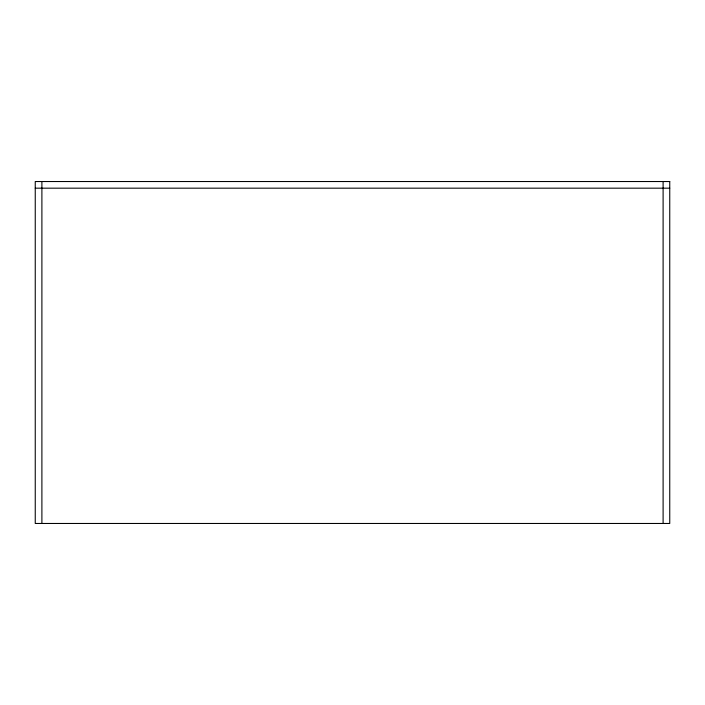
<?xml version="1.0" encoding="UTF-8"?>
<svg xmlns="http://www.w3.org/2000/svg" width="705" height="705" viewBox="0 0 705 705"><rect width="100%" height="100%" fill="white"/><g stroke="black" fill="none" stroke-linecap="round" stroke-linejoin="round"><path stroke-width="1.06" d="M35.25 188.173L669.75 188.173M663.105 181.529L663.105 523.471M41.895 181.529L41.895 523.471M669.75 181.529L35.25 181.529L35.25 523.471L669.75 523.471L669.75 181.529"/></g></svg>
